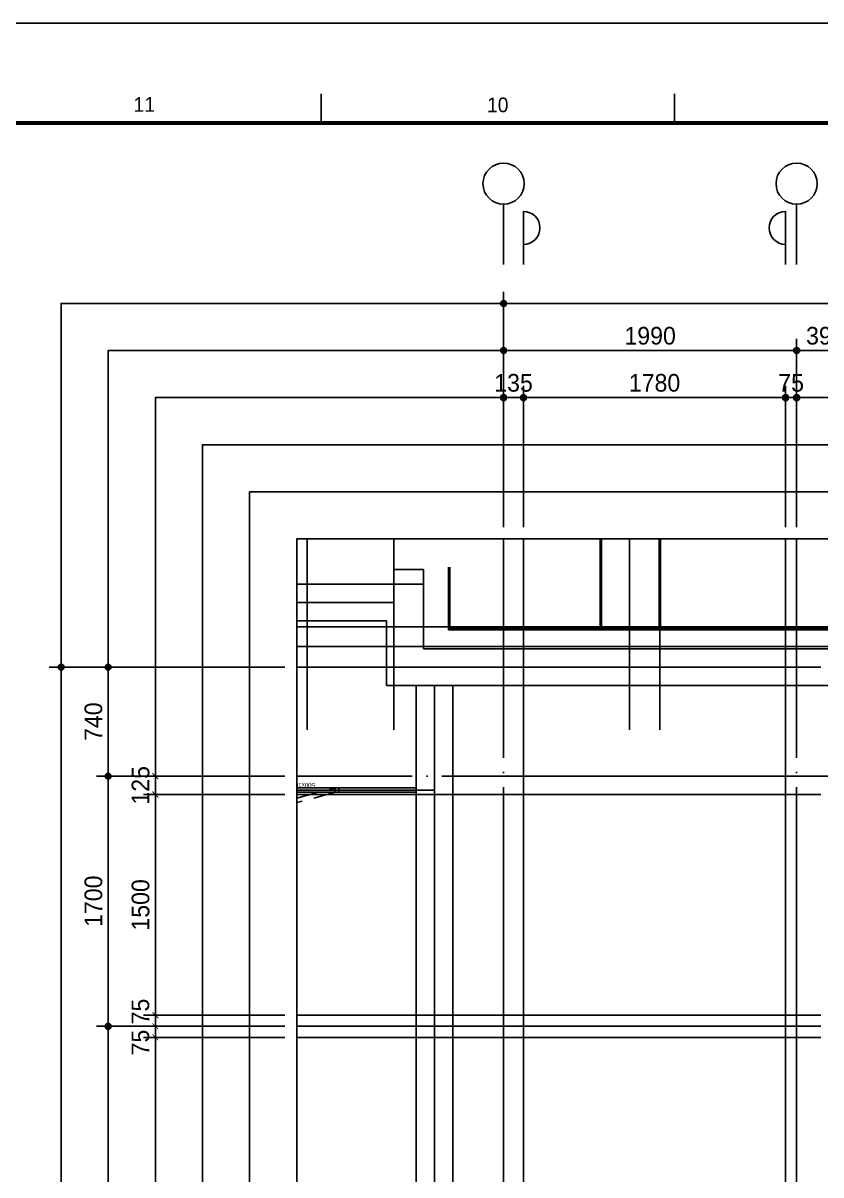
# Model space of a CAD drawing. Header units: millimetres. Extents: x 0 to 92204, y -190080 to 23760.
# Drawn here: x 57770 to 63189, y -7827 to 0 of the extents above; entities that cross this region are included whole.
import ezdxf
from ezdxf.enums import TextEntityAlignment as Align
from ezdxf.xclip import XClip

# ---------------------------------------------------------------- set-up
doc = ezdxf.new("R2010")
doc.units = ezdxf.units.MM
doc.header["$LTSCALE"] = 100
doc.header["$XCLIPFRAME"] = 0
for name, pattern in [('AUDIT_D_220706163347-0', [0]), ('CEN', [62, 60, -1, 0, -1]), ('HIDDEN', [9.525, 6.35, -3.175]), ('xr-101_102동-2F$0$HID', [2.3, 1.5, -0.8])]:
    doc.linetypes.add(name, pattern=pattern)
doc.layers.get('defpoints').update_dxf_attribs({"color": 139})
for name, color, linetype in [('A-STEEL', 4, 'Continuous'), ('A-치수', 7, 'AUDIT_D_220706163347-0'), ('AA-BORD-FORM', 7, 'Continuous'), ('AA-BORD-TEXT', 3, 'Continuous'), ('AA-XXXX-DIMS', 7, 'Continuous'), ('AA-XXXX-TEXT#LEV', 3, 'Continuous'), ('CEN_CON', 1, 'CEN'), ('CEN_WALL', 12, 'CEN'), ('CONC', 2, 'Continuous'), ('DIM', 7, 'AUDIT_D_220706163347-0'), ('ELE3_CON', 7, 'Continuous'), ('MC', 135, 'Continuous'), ('WAL', 3, 'Continuous'), ('WAL_DRY', 7, 'Continuous'), ('xr-101_102동-2F$0$AA-DWXM-DOOR(PS점검구)', 4, 'xr-101_102동-2F$0$HID'), ('확장', 8, 'HIDDEN')]:
    doc.layers.add(name, color=color, linetype=linetype)
for name, color, linetype, plot in [('AA-XXXX-MC', 153, 'AUDIT_D_220706163347-0', False), ('Defpoint', 135, 'Continuous', False), ('xr-101_102동-2F$0$DEFPOINT', 231, 'Continuous', False)]:
    doc.layers.add(name, color=color, linetype=linetype, plot=plot)
doc.styles.add('HAUD01', font='Dotum.ttf')
doc.styles.add('xr-101_102동-2F$0$HAUD01', font='Dotum.ttf')
doc.styles.add('맑은고딕', font='malgun.ttf', dxfattribs={"width": 0.9})
doc.dimstyles.new('DIM_40', dxfattribs={"dimscale": 40, "dimtxt": 3, "dimasz": 1, "dimexe": 2, "dimexo": 2, "dimgap": 1, "dimtad": 1, "dimdec": 0, "dimzin": 0, "dimdsep": 46, "dimtxsty": '맑은고딕', "dimblk1": 'DIMDOT', "dimblk2": 'DIMDOT', "dimsah": 1, "dimcen": 0.09, "dimdle": 2, "dimclrd": 7, "dimclre": 7, "dimclrt": 3, "dimadec": 0, "dimazin": 0, "dimtfac": 1, "dimtdec": 0, "dimtix": 1, "dimtmove": 2, "dimatfit": 3, "dimldrblk": 'DIMDOT', "dimfxl": 2, "dimtolj": 1, "dimtzin": 0, "dimarcsym": 0})
doc.dimstyles.new('MCDIM_40', dxfattribs={"dimscale": 40, "dimtxt": 3, "dimasz": 1, "dimexe": 2, "dimexo": 2, "dimgap": 1, "dimtad": 1, "dimdec": 0, "dimzin": 0, "dimdsep": 46, "dimtxsty": '맑은고딕', "dimblk1": 'ARCHTICK', "dimblk2": 'ARCHTICK', "dimsah": 1, "dimcen": 0.09, "dimdle": 2, "dimclrd": 7, "dimclre": 7, "dimclrt": 3, "dimadec": 0, "dimazin": 0, "dimtfac": 1, "dimtdec": 0, "dimtix": 1, "dimtmove": 2, "dimatfit": 3, "dimldrblk": 'ARCHTICK', "dimfxl": 1, "dimtolj": 1, "dimtzin": 0, "dimarcsym": 0})

# ---------------------------------------------------------------- blocks, each defined once
blk = doc.blocks.new('DIMDOT')
at = {"layer": 'AA-XXXX-DIMS'}
for p, q in [((-1.5, 0), (1.5, 0)), ((0, -1.5), (0, 1.5))]:
    blk.add_line(p, q, dxfattribs=at)
for radius in [0.5, 0.25]:
    blk.add_circle((0, 0), radius, dxfattribs=at)
blk = doc.blocks.new('*D3013')
at = {"layer": 'defpoints', "color": 0, "transparency": 16777216}
for p in [(21415, -25665.5), (10880, -27265.5), (21415, -27265.5)]:
    blk.add_point(p, dxfattribs=at)
at = {"layer": 'DIM', "color": 7, "lineweight": -2, "transparency": 16777216}
for p, q in [((10880, -27185.5), (10880, -25585.5)), ((21415, -27185.5), (21415, -25585.5)), ((10920, -25665.5), (21375, -25665.5))]:
    blk.add_line(p, q, dxfattribs=at)
at = {"layer": 'DIM', "color": 7, "lineweight": -2, "transparency": 16777216, "xscale": 40, "yscale": 40, "zscale": 40, "rotation": 180}
blk.add_blockref('DIMDOT', (10880, -25665.5), dxfattribs=at)
at = {"layer": 'DIM', "color": 7, "lineweight": -2, "transparency": 16777216, "xscale": 40, "yscale": 40, "zscale": 40}
blk.add_blockref('DIMDOT', (21415, -25665.5), dxfattribs=at)
at = {"layer": 'DIM', "color": 3, "transparency": 16777216, "insert": (16147.5, -25565.4), "char_height": 120, "attachment_point": 5, "style": 'HAUD01'}
blk.add_mtext('\\A1;10535', dxfattribs=at)
blk = doc.blocks.new('*D3014')
at = {"layer": 'defpoints', "color": 0, "transparency": 16777216}
for p in [(12870, -25985.5), (10880, -27265.5), (12870, -27265.5)]:
    blk.add_point(p, dxfattribs=at)
at = {"layer": 'DIM', "color": 7, "lineweight": -2, "transparency": 16777216}
for p, q in [((10880, -27185.5), (10880, -25905.5)), ((12870, -27185.5), (12870, -25905.5)), ((10920, -25985.5), (12830, -25985.5))]:
    blk.add_line(p, q, dxfattribs=at)
at = {"layer": 'DIM', "color": 7, "lineweight": -2, "transparency": 16777216, "xscale": 40, "yscale": 40, "zscale": 40, "rotation": 180}
blk.add_blockref('DIMDOT', (10880, -25985.5), dxfattribs=at)
at = {"layer": 'DIM', "color": 7, "lineweight": -2, "transparency": 16777216, "xscale": 40, "yscale": 40, "zscale": 40}
blk.add_blockref('DIMDOT', (12870, -25985.5), dxfattribs=at)
at = {"layer": 'DIM', "color": 3, "transparency": 16777216, "insert": (11875, -25885.4), "char_height": 120, "attachment_point": 5, "style": 'HAUD01'}
blk.add_mtext('\\A1;1990', dxfattribs=at)
blk = doc.blocks.new('*D3015')
at = {"layer": 'defpoints', "color": 0, "transparency": 16777216}
for p in [(13260, -25985.5), (12870, -27265.5), (13260, -27265.5)]:
    blk.add_point(p, dxfattribs=at)
at = {"layer": 'DIM', "color": 7, "lineweight": -2, "transparency": 16777216}
for p, q in [((12870, -27185.5), (12870, -25905.5)), ((13260, -27185.5), (13260, -25905.5)), ((12910, -25985.5), (13220, -25985.5))]:
    blk.add_line(p, q, dxfattribs=at)
at = {"layer": 'DIM', "color": 7, "lineweight": -2, "transparency": 16777216, "xscale": 40, "yscale": 40, "zscale": 40, "rotation": 180}
blk.add_blockref('DIMDOT', (12870, -25985.5), dxfattribs=at)
at = {"layer": 'DIM', "color": 7, "lineweight": -2, "transparency": 16777216, "xscale": 40, "yscale": 40, "zscale": 40}
blk.add_blockref('DIMDOT', (13260, -25985.5), dxfattribs=at)
at = {"layer": 'DIM', "color": 3, "transparency": 16777216, "insert": (13065, -25885.4), "char_height": 120, "attachment_point": 5, "style": 'HAUD01'}
blk.add_mtext('\\A1;390', dxfattribs=at)
blk = doc.blocks.new('*D3021')
at = {"layer": 'defpoints', "color": 0, "transparency": 16777216}
for p in [(11015, -26305.5), (10880, -27265.5), (11015, -27265.5)]:
    blk.add_point(p, dxfattribs=at)
at = {"layer": 'DIM', "color": 7, "lineweight": -2, "transparency": 16777216}
for p, q in [((10880, -27185.5), (10880, -26225.5)), ((11015, -27185.5), (11015, -26225.5)), ((10840, -26305.5), (10800, -26305.5)), ((10880, -26305.5), (11015, -26305.5)), ((11055, -26305.5), (11095, -26305.5))]:
    blk.add_line(p, q, dxfattribs=at)
at = {"layer": 'DIM', "color": 7, "lineweight": -2, "transparency": 16777216, "xscale": 40, "yscale": 40, "zscale": 40}
blk.add_blockref('DIMDOT', (10880, -26305.5), dxfattribs=at)
at = {"layer": 'DIM', "color": 7, "lineweight": -2, "transparency": 16777216, "xscale": 40, "yscale": 40, "zscale": 40, "rotation": 180}
blk.add_blockref('DIMDOT', (11015, -26305.5), dxfattribs=at)
at = {"layer": 'DIM', "color": 3, "transparency": 16777216, "insert": (10947.5, -26205.4), "char_height": 120, "attachment_point": 5, "style": 'HAUD01'}
blk.add_mtext('\\A1;135', dxfattribs=at)
blk = doc.blocks.new('*D3022')
at = {"layer": 'defpoints', "color": 0, "transparency": 16777216}
for p in [(12795, -26305.5), (11015, -27265.5), (12795, -27265.5)]:
    blk.add_point(p, dxfattribs=at)
at = {"layer": 'DIM', "color": 7, "lineweight": -2, "transparency": 16777216}
for p, q in [((11015, -27185.5), (11015, -26225.5)), ((12795, -27185.5), (12795, -26225.5)), ((11055, -26305.5), (12755, -26305.5))]:
    blk.add_line(p, q, dxfattribs=at)
at = {"layer": 'DIM', "color": 7, "lineweight": -2, "transparency": 16777216, "xscale": 40, "yscale": 40, "zscale": 40, "rotation": 180}
blk.add_blockref('DIMDOT', (11015, -26305.5), dxfattribs=at)
at = {"layer": 'DIM', "color": 7, "lineweight": -2, "transparency": 16777216, "xscale": 40, "yscale": 40, "zscale": 40}
blk.add_blockref('DIMDOT', (12795, -26305.5), dxfattribs=at)
at = {"layer": 'DIM', "color": 3, "transparency": 16777216, "insert": (11905, -26205.4), "char_height": 120, "attachment_point": 5, "style": 'HAUD01'}
blk.add_mtext('\\A1;1780', dxfattribs=at)
blk = doc.blocks.new('*D3023')
at = {"layer": 'defpoints', "color": 0, "transparency": 16777216}
for p in [(12870, -26305.5), (12795, -27265.5), (12870, -27265.5)]:
    blk.add_point(p, dxfattribs=at)
at = {"layer": 'DIM', "color": 7, "lineweight": -2, "transparency": 16777216}
for p, q in [((12795, -27185.5), (12795, -26225.5)), ((12870, -27185.5), (12870, -26225.5)), ((12755, -26305.5), (12715, -26305.5)), ((12795, -26305.5), (12870, -26305.5)), ((12910, -26305.5), (12950, -26305.5))]:
    blk.add_line(p, q, dxfattribs=at)
at = {"layer": 'DIM', "color": 7, "lineweight": -2, "transparency": 16777216, "xscale": 40, "yscale": 40, "zscale": 40}
blk.add_blockref('DIMDOT', (12795, -26305.5), dxfattribs=at)
at = {"layer": 'DIM', "color": 7, "lineweight": -2, "transparency": 16777216, "xscale": 40, "yscale": 40, "zscale": 40, "rotation": 180}
blk.add_blockref('DIMDOT', (12870, -26305.5), dxfattribs=at)
at = {"layer": 'DIM', "color": 3, "transparency": 16777216, "insert": (12832.5, -26205.4), "char_height": 120, "attachment_point": 5, "style": 'HAUD01'}
blk.add_mtext('\\A1;75', dxfattribs=at)
blk = doc.blocks.new('*D3030')
at = {"layer": 'defpoints', "color": 0, "transparency": 16777216}
for p in [(7874.9, -28137.1), (9474.9, -28137.1), (9474.9, -43292.1)]:
    blk.add_point(p, dxfattribs=at)
at = {"layer": 'DIM', "color": 7, "lineweight": -2, "transparency": 16777216}
for p, q in [((9394.9, -28137.1), (7794.9, -28137.1)), ((7874.9, -43252.1), (7874.9, -28177.1)), ((9394.9, -43292.1), (7794.9, -43292.1))]:
    blk.add_line(p, q, dxfattribs=at)
at = {"layer": 'DIM', "color": 7, "lineweight": -2, "transparency": 16777216, "xscale": 40, "yscale": 40, "zscale": 40}
for p, rotation in [((7874.9, -28137.1), 90), ((7874.9, -43292.1), 270)]:
    blk.add_blockref('DIMDOT', p, dxfattribs=dict(at, rotation=rotation))
at = {"layer": 'DIM', "color": 3, "transparency": 16777216, "insert": (7772.6, -35834.6), "char_height": 120, "attachment_point": 5, "rotation": 90, "style": 'HAUD01'}
blk.add_mtext('\\A1;15155', dxfattribs=at)
blk = doc.blocks.new('*D3034')
at = {"layer": 'defpoints', "color": 0, "transparency": 16777216}
for p in [(8194.9, -30577.1), (9474.9, -30577.1), (9474.9, -33157.1)]:
    blk.add_point(p, dxfattribs=at)
at = {"layer": 'DIM', "color": 7, "lineweight": -2, "transparency": 16777216}
for p, q in [((9394.9, -30577.1), (8114.9, -30577.1)), ((8194.9, -33117.1), (8194.9, -30617.1)), ((9394.9, -33157.1), (8114.9, -33157.1))]:
    blk.add_line(p, q, dxfattribs=at)
at = {"layer": 'DIM', "color": 7, "lineweight": -2, "transparency": 16777216, "xscale": 40, "yscale": 40, "zscale": 40}
for p, rotation in [((8194.9, -30577.1), 90), ((8194.9, -33157.1), 270)]:
    blk.add_blockref('DIMDOT', p, dxfattribs=dict(at, rotation=rotation))
at = {"layer": 'DIM', "color": 3, "transparency": 16777216, "insert": (8094.8, -31867.1), "char_height": 120, "attachment_point": 5, "rotation": 90, "style": 'HAUD01'}
blk.add_mtext('\\A1;2580', dxfattribs=at)
blk = doc.blocks.new('*D3035')
at = {"layer": 'defpoints', "color": 0, "transparency": 16777216}
for p in [(8194.9, -28877.1), (9474.9, -28877.1), (9474.9, -30577.1)]:
    blk.add_point(p, dxfattribs=at)
at = {"layer": 'DIM', "color": 7, "lineweight": -2, "transparency": 16777216}
for p, q in [((9394.9, -28877.1), (8114.9, -28877.1)), ((8194.9, -30537.1), (8194.9, -28917.1)), ((9394.9, -30577.1), (8114.9, -30577.1))]:
    blk.add_line(p, q, dxfattribs=at)
at = {"layer": 'DIM', "color": 7, "lineweight": -2, "transparency": 16777216, "xscale": 40, "yscale": 40, "zscale": 40}
for p, rotation in [((8194.9, -28877.1), 90), ((8194.9, -30577.1), 270)]:
    blk.add_blockref('DIMDOT', p, dxfattribs=dict(at, rotation=rotation))
at = {"layer": 'DIM', "color": 3, "transparency": 16777216, "insert": (8094.8, -29727.1), "char_height": 120, "attachment_point": 5, "rotation": 90, "style": 'HAUD01'}
blk.add_mtext('\\A1;1700', dxfattribs=at)
blk = doc.blocks.new('*D3036')
at = {"layer": 'defpoints', "color": 0, "transparency": 16777216}
for p in [(8194.9, -28137.1), (9474.9, -28137.1), (9474.9, -28877.1)]:
    blk.add_point(p, dxfattribs=at)
at = {"layer": 'DIM', "color": 7, "lineweight": -2, "transparency": 16777216}
for p, q in [((9394.9, -28137.1), (8114.9, -28137.1)), ((8194.9, -28837.1), (8194.9, -28177.1)), ((9394.9, -28877.1), (8114.9, -28877.1))]:
    blk.add_line(p, q, dxfattribs=at)
at = {"layer": 'DIM', "color": 7, "lineweight": -2, "transparency": 16777216, "xscale": 40, "yscale": 40, "zscale": 40}
for p, rotation in [((8194.9, -28137.1), 90), ((8194.9, -28877.1), 270)]:
    blk.add_blockref('DIMDOT', p, dxfattribs=dict(at, rotation=rotation))
at = {"layer": 'DIM', "color": 3, "transparency": 16777216, "insert": (8094.8, -28507.1), "char_height": 120, "attachment_point": 5, "rotation": 90, "style": 'HAUD01'}
blk.add_mtext('\\A1;740', dxfattribs=at)
blk = doc.blocks.new('_ArchTick')
at = {"color": 0, "linetype": 'ByBlock', "const_width": 0.15}
blk.add_lwpolyline([(-0.5, -0.5), (0.5, 0.5)], dxfattribs=at)
blk = doc.blocks.new('*D3041')
at = {"layer": 'defpoints', "color": 0, "transparency": 16777216}
for p in [(8514.9, -30652.1), (9474.9, -30652.1), (9474.9, -33097.1)]:
    blk.add_point(p, dxfattribs=at)
at = {"layer": 'DIM', "color": 7, "lineweight": -2, "transparency": 16777216}
for p, q in [((8514.9, -33177.1), (8514.9, -30572.1)), ((9394.9, -30652.1), (8434.9, -30652.1)), ((9394.9, -33097.1), (8434.9, -33097.1))]:
    blk.add_line(p, q, dxfattribs=at)
at = {"layer": 'DIM', "color": 7, "lineweight": -2, "transparency": 16777216, "xscale": 40, "yscale": 40, "zscale": 40}
for p, rotation in [((8514.9, -30652.1), 90), ((8514.9, -33097.1), 270)]:
    blk.add_blockref('_ArchTick', p, dxfattribs=dict(at, rotation=rotation))
at = {"layer": 'DIM', "color": 3, "transparency": 16777216, "insert": (8414.8, -31874.6), "char_height": 120, "attachment_point": 5, "rotation": 90, "style": 'HAUD01'}
blk.add_mtext('\\A1;2445', dxfattribs=at)
blk = doc.blocks.new('*D3042')
at = {"layer": 'defpoints', "color": 0, "transparency": 16777216}
for p in [(8514.9, -30577.1), (9474.9, -30577.1), (9474.9, -30652.1)]:
    blk.add_point(p, dxfattribs=at)
at = {"layer": 'DIM', "color": 7, "lineweight": -2, "transparency": 16777216}
for p, q in [((9394.9, -30577.1), (8434.9, -30577.1)), ((8514.9, -30577.1), (8514.9, -30537.1)), ((8514.9, -30652.1), (8514.9, -30577.1)), ((9394.9, -30652.1), (8434.9, -30652.1)), ((8514.9, -30652.1), (8514.9, -30692.1))]:
    blk.add_line(p, q, dxfattribs=at)
at = {"layer": 'DIM', "color": 7, "lineweight": -2, "transparency": 16777216, "xscale": 40, "yscale": 40, "zscale": 40}
for p, rotation in [((8514.9, -30577.1), 270), ((8514.9, -30652.1), 90)]:
    blk.add_blockref('_ArchTick', p, dxfattribs=dict(at, rotation=rotation))
at = {"layer": 'DIM', "color": 3, "transparency": 16777216, "insert": (8413.9, -30687.5), "char_height": 120, "attachment_point": 5, "rotation": 90, "style": 'HAUD01'}
blk.add_mtext('\\A1;75', dxfattribs=at)
blk = doc.blocks.new('*D3043')
at = {"layer": 'defpoints', "color": 0, "transparency": 16777216}
for p in [(8514.9, -30502.1), (9474.9, -30502.1), (9474.9, -30577.1)]:
    blk.add_point(p, dxfattribs=at)
at = {"layer": 'DIM', "color": 7, "lineweight": -2, "transparency": 16777216}
for p, q in [((9394.9, -30502.1), (8434.9, -30502.1)), ((8514.9, -30502.1), (8514.9, -30462.1)), ((8514.9, -30577.1), (8514.9, -30502.1)), ((9394.9, -30577.1), (8434.9, -30577.1)), ((8514.9, -30577.1), (8514.9, -30617.1))]:
    blk.add_line(p, q, dxfattribs=at)
at = {"layer": 'DIM', "color": 7, "lineweight": -2, "transparency": 16777216, "xscale": 40, "yscale": 40, "zscale": 40}
for p, rotation in [((8514.9, -30502.1), 270), ((8514.9, -30577.1), 90)]:
    blk.add_blockref('_ArchTick', p, dxfattribs=dict(at, rotation=rotation))
at = {"layer": 'DIM', "color": 3, "transparency": 16777216, "insert": (8413.9, -30476.6), "char_height": 120, "attachment_point": 5, "rotation": 90, "style": 'HAUD01'}
blk.add_mtext('\\A1;75', dxfattribs=at)
blk = doc.blocks.new('*D3044')
at = {"layer": 'defpoints', "color": 0, "transparency": 16777216}
for p in [(8514.9, -29002.1), (9474.9, -29002.1), (9474.9, -30502.1)]:
    blk.add_point(p, dxfattribs=at)
at = {"layer": 'DIM', "color": 7, "lineweight": -2, "transparency": 16777216}
for p, q in [((8514.9, -30582.1), (8514.9, -28922.1)), ((9394.9, -29002.1), (8434.9, -29002.1)), ((9394.9, -30502.1), (8434.9, -30502.1))]:
    blk.add_line(p, q, dxfattribs=at)
at = {"layer": 'DIM', "color": 7, "lineweight": -2, "transparency": 16777216, "xscale": 40, "yscale": 40, "zscale": 40}
for p, rotation in [((8514.9, -29002.1), 90), ((8514.9, -30502.1), 270)]:
    blk.add_blockref('_ArchTick', p, dxfattribs=dict(at, rotation=rotation))
at = {"layer": 'DIM', "color": 3, "transparency": 16777216, "insert": (8414.8, -29752.1), "char_height": 120, "attachment_point": 5, "rotation": 90, "style": 'HAUD01'}
blk.add_mtext('\\A1;1500', dxfattribs=at)
blk = doc.blocks.new('*D3045')
at = {"layer": 'defpoints', "color": 0, "transparency": 16777216}
for p in [(8514.9, -28877.1), (9474.9, -28877.1), (9474.9, -29002.1)]:
    blk.add_point(p, dxfattribs=at)
at = {"layer": 'DIM', "color": 7, "lineweight": -2, "transparency": 16777216}
for p, q in [((9394.9, -28877.1), (8434.9, -28877.1)), ((8514.9, -28877.1), (8514.9, -28837.1)), ((8514.9, -29002.1), (8514.9, -28877.1)), ((9394.9, -29002.1), (8434.9, -29002.1)), ((8514.9, -29002.1), (8514.9, -29042.1))]:
    blk.add_line(p, q, dxfattribs=at)
at = {"layer": 'DIM', "color": 7, "lineweight": -2, "transparency": 16777216, "xscale": 40, "yscale": 40, "zscale": 40}
for p, rotation in [((8514.9, -28877.1), 270), ((8514.9, -29002.1), 90)]:
    blk.add_blockref('_ArchTick', p, dxfattribs=dict(at, rotation=rotation))
at = {"layer": 'DIM', "color": 3, "transparency": 16777216, "insert": (8414.8, -28939.6), "char_height": 120, "attachment_point": 5, "rotation": 90, "style": 'HAUD01'}
blk.add_mtext('\\A1;125', dxfattribs=at)
blk = doc.blocks.new('중심')
at = {"layer": 'DIM'}
blk.add_line((-350, 0), (0, 0), dxfattribs=at)
blk.add_circle((-470, 0), 120, dxfattribs=at)
blk = doc.blocks.new('XR-FORM 청주월명')
at = {"layer": 'AA-BORD-FORM', "color": 2}
for p, q in [((241, 577), (241, 582)), ((301, 577), (301, 582))]:
    blk.add_line(p, q, dxfattribs=at)
at = {"layer": 'AA-BORD-FORM', "color": 1}
blk.add_lwpolyline([(0, 0), (841, 0), (841, 594), (0, 594)], close=True, dxfattribs=at)
at = {"layer": 'AA-BORD-FORM', "color": 2, "const_width": 0.682}
blk.add_lwpolyline([(21, 17), (21, 577), (821, 577), (821, 17)], close=True, dxfattribs=at)
at = {"layer": 'AA-BORD-TEXT', "color": 7, "style": 'HAUD01'}
for s, p in [('11', (211, 580.17)), ('10', (271, 580.1))]:
    blk.add_text(s, height=2.5, dxfattribs=at).set_placement(p, align=Align.MIDDLE_CENTER)
blk = doc.blocks.new('A$C38A1636F')
at = {"layer": 'xr-101_102동-2F$0$AA-DWXM-DOOR(PS점검구)'}
for p, q in [((225, 0), (-225, 0)), ((-225, -30), (225, -30))]:
    blk.add_line(p, q, dxfattribs=at)
for points in [[(-250, 0), (-225, 0), (-225, -30), (-250, -30)], [(250, 0), (225, 0), (225, -30), (250, -30)], [(-209.7, -146.5), (-217.4, -117.5), (217.2, -1), (225, -30)]]:
    blk.add_lwpolyline(points, close=True, dxfattribs=at)
blk.add_arc((385.2, -21.3), 610.2, 180.81816, 189.07051, dxfattribs=at)
at = {"layer": 'xr-101_102동-2F$0$DEFPOINT', "style": 'xr-101_102동-2F$0$HAUD01'}
blk.add_text('500x1000', height=30, rotation=180, dxfattribs=at).set_placement((-2.5, 18.6), align=Align.MIDDLE_CENTER)
blk = doc.blocks.new('CO-102-MF', base_point=(243441.5, -43595.4))
at = {"layer": 'A-STEEL'}
for p, q in [((276836.5, -39280.4), (275286.5, -39280.4)), ((276836.5, -39310.4), (275286.5, -39310.4))]:
    blk.add_line(p, q, dxfattribs=at)
at = {"layer": 'CEN_CON'}
for p, q in [((276686.5, -38020.4), (275036.5, -38020.4)), ((276961.5, -43775.4), (276961.5, -38585.4)), ((276961.5, -39295.4), (275161.5, -39295.4))]:
    blk.add_line(p, q, dxfattribs=at)
at = {"layer": 'CONC', "linetype": 'ByBlock'}
for p, q in [((276686.5, -37895.4), (275036.5, -37895.4)), ((276636.5, -38145.4), (275286.5, -38145.4)), ((276636.5, -38145.4), (276636.5, -38585.4)), ((276686.5, -38585.4), (276636.5, -38585.4))]:
    blk.add_line(p, q, dxfattribs=at)
at = {"layer": 'CONC'}
for p, q in [((276836.5, -42405.4), (276836.5, -38585.4)), ((277086.5, -38585.4), (277086.5, -42405.4))]:
    blk.add_line(p, q, dxfattribs=at)
at = {"layer": 'defpoints'}
blk.add_line((276886.5, -37895.4), (275036.5, -37895.4), dxfattribs=at)
at = {"layer": 'AA-XXXX-TEXT#LEV'}
blk.add_blockref('A$C38A1636F', (276061.5, -39280.4), dxfattribs=at)
blk = doc.blocks.new('WIN_900_단창2')
at = {"layer": 'Defpoint'}
for p, q in [((-15, 120), (-15, 0)), ((885, 120), (885, 0))]:
    blk.add_line(p, q, dxfattribs=at)
blk = doc.blocks.new('U-76A(확장)3')
at = {"layer": 'CEN_CON'}
for p, q in [((5020, 10335), (5020, 8425)), ((5940, 10335), (5940, 6442.1)), ((10185, -300), (10185, 10335)), ((11955, 9046.8), (11955, 10335)), ((14030, -300), (14030, 10335)), ((14595, 10035), (4720, 10035)), ((14595, 9445), (11295.7, 9445)), ((4795, 8650), (6175, 8650)), ((12215, 7840), (9175, 7840)), ((0, -300), (0, 7025)), ((5965, 5125), (5965, 7025)), ((2435, 6800), (0, 6800)), ((6175, 6660), (2150, 6660)), ((5765, -300), (5765, 4125)), ((0, 4035), (1955, 4035)), ((12085, 1680), (14595, 1680)), ((0, 0), (14595, 0))]:
    blk.add_line(p, q, dxfattribs=at)
at = {"layer": 'CEN_WALL'}
for p, q in [((9480, 7540), (9480, 10335)), ((10790, 10335), (10790, 6630)), ((12040, 10335), (12040, 5080)), ((9775, 8285), (5575, 8285)), ((14595, 7845), (11865, 7845)), ((1780, 7025), (1780, 3805)), ((2275, 5125), (2275, 7025)), ((4395, 5125), (4395, 7025)), ((9975, 6790), (10965, 6790)), ((0, 6425), (1894, 6425)), ((2435, 5285), (1605, 5285)), ((6175, 5285), (4235, 5285)), ((14595, 5255), (9975, 5255)), ((2895, -300), (2895, 4125)), ((5975, 3965), (1605, 3965)), ((12180, 1970), (12180, -300)), ((9975, 1675), (12280, 1675)), ((0, 1500), (10395, 1500))]:
    blk.add_line(p, q, dxfattribs=at)
at = {"layer": 'CONC'}
for p, q in [((4895, 10035), (4895, 8525)), ((7075, 10035), (4895, 10035)), ((7075, 9835), (7075, 10035)), ((10955, 10035), (8275, 10035)), ((8275, 9835), (8275, 10035)), ((10955, 9835), (10955, 10035)), ((12055, 10035), (11855, 10035)), ((11855, 9245), (11855, 10035)), ((12055, 9445), (12055, 10035)), ((7075, 9835), (5145, 9835)), ((5145, 9835), (5145, 8775)), ((10955, 9835), (8275, 9835)), ((11855, 9835), (11855, 9835)), ((12505, 9445), (12055, 9445)), ((12505, 9445), (12505, 9245)), ((14295, 9445), (13505, 9445)), ((13505, 9445), (13505, 9245)), ((14295, 0), (14295, 9445)), ((12505, 9245), (11855, 9245)), ((14045, 9245), (13505, 9245)), ((14045, 2140), (14045, 9245)), ((5145, 8775), (5925, 8775)), ((5925, 8775), (5925, 6675)), ((4895, 8525), (5675, 8525)), ((5675, 8525), (5675, 6925)), ((11965, 8030), (9465, 8030)), ((9465, 7830), (9465, 8030)), ((11965, 8030), (11965, 7830)), ((11965, 7830), (9465, 7830)), ((10098, 7380), (10098, 7670)), ((10272, 7670), (10098, 7670)), ((10272, 7380), (10272, 7670)), ((10085, 5190), (10085, 7380)), ((10098, 7380), (10085, 7380)), ((10285, 7380), (10272, 7380)), ((10285, 5190), (10285, 7380)), ((2815, 6925), (0, 6925)), ((2815, 6925), (2815, 6825)), ((5675, 6925), (3935, 6925)), ((3935, 6925), (3935, 6825)), ((2815, 6825), (2675, 6825)), ((2675, 6825), (2675, 6675)), ((3935, 6825), (4075, 6825)), ((4075, 6825), (4075, 6675)), ((2675, 6675), (112, 6675)), ((112, 6225), (112, 6675)), ((5925, 6675), (4075, 6675)), ((5878, 6225), (5878, 6545)), ((6052, 6545), (5878, 6545)), ((6052, 6225), (6052, 6545)), ((112, 6225), (125, 6225)), ((125, 4115), (125, 6225)), ((5865, 5235), (5865, 6225)), ((5878, 6225), (5865, 6225)), ((6065, 6225), (6052, 6225)), ((6065, 5235), (6065, 6225)), ((6065, 5235), (5865, 5235)), ((10285, 5190), (10085, 5190)), ((10085, 2140), (10085, 4240)), ((10285, 4240), (10085, 4240)), ((10285, 2140), (10285, 4240)), ((125, 4115), (1845, 4115)), ((1845, 4115), (1845, 3915)), ((5665, 1675), (5665, 4015)), ((5665, 4015), (5865, 4015)), ((5865, 1675), (5865, 4015)), ((125, 650), (125, 3915)), ((125, 3915), (1845, 3915)), ((10085, 2140), (10098, 2140)), ((10098, 2140), (10098, 1850)), ((10272, 2140), (10272, 1850)), ((10272, 2140), (10285, 2140)), ((14045, 2140), (14058, 2140)), ((14058, 1690), (14058, 2140)), ((10098, 1850), (10272, 1850)), ((5865, 1675), (5665, 1675)), ((12120, 1690), (14058, 1690)), ((12120, 1690), (12120, 1490)), ((12120, 1490), (14045, 1490)), ((14045, 200), (14045, 1490)), ((12120, 720), (12120, 0)), ((12240, 720), (12120, 720)), ((12240, 720), (12240, 200)), ((112, 650), (112, 200)), ((112, 650), (125, 650)), ((112, 200), (585, 200)), ((585, 200), (585, 0)), ((2385, 200), (3405, 200)), ((2385, 200), (2385, 0)), ((3405, 200), (3405, 0)), ((5205, 200), (6325, 200)), ((5205, 200), (5205, 0)), ((6325, 200), (6325, 0)), ((9625, 200), (10620, 200)), ((9625, 200), (9625, 0)), ((10620, 0), (10620, 200)), ((12240, 200), (12555, 200)), ((12555, 200), (12555, 0)), ((13585, 200), (14045, 200)), ((13585, 200), (13585, 0)), ((0, 0), (585, 0)), ((2385, 0), (3405, 0)), ((5205, 0), (6325, 0)), ((9625, 0), (10620, 0)), ((12120, 0), (12555, 0)), ((13585, 0), (14295, 0))]:
    blk.add_line(p, q, dxfattribs=at)
at = {"layer": 'Defpoint'}
blk.add_circle((0, 6800), 50, dxfattribs=at)
at = {"layer": 'ELE3_CON'}
for p, q in [((7075, 10035), (8275, 10035)), ((10955, 10035), (11855, 10035)), ((13505, 9445), (12505, 9445)), ((2385, 0), (585, 0)), ((5205, 0), (3405, 0)), ((9625, 0), (6325, 0)), ((12120, 0), (10620, 0)), ((12555, 0), (13585, 0))]:
    blk.add_line(p, q, dxfattribs=at)
at = {"layer": 'MC'}
for p, q in [((6075, 5125), (6075, 10335)), ((9275, 7540), (9275, 10335)), ((10075, -300), (10075, 10335)), ((10865, 10335), (10865, 6630)), ((12115, 10335), (12115, 5080)), ((13895, -300), (13895, 10335)), ((9775, 8080), (5575, 8080)), ((10385, 7640), (9175, 7640)), ((12215, 7630), (10620, 7630)), ((14595, 7640), (11865, 7640)), ((205, 7025), (205, 3805)), ((1705, 7025), (1705, 3805)), ((1855, 7025), (1855, 3805)), ((2335, 5125), (2335, 7025)), ((4335, 5125), (4335, 7025)), ((4455, 5125), (4455, 7025)), ((5855, 5125), (5855, 7025)), ((10365, 6945), (10365, 5080)), ((9975, 6730), (10965, 6730)), ((6175, 6525), (2150, 6525)), ((0, 6365), (1894, 6365)), ((10295, -300), (10295, 5430)), ((6175, 5345), (4235, 5345)), ((14595, 5330), (9975, 5330)), ((2435, 5225), (1605, 5225)), ((6175, 5225), (4235, 5225)), ((14595, 5180), (9975, 5180)), ((135, -300), (135, 4265)), ((0, 4165), (1955, 4165)), ((2835, -300), (2835, 4125)), ((2955, -300), (2955, 4125)), ((5655, -300), (5655, 4125)), ((5875, -300), (5875, 4125)), ((5975, 4025), (1605, 4025)), ((5975, 3905), (0, 3905)), ((9975, 1880), (14595, 1880)), ((0, 1705), (10395, 1705))]:
    blk.add_line(p, q, dxfattribs=at)
at = {"layer": 'WAL'}
for p, q in [((5835, 8775), (5835, 9835)), ((5925, 8775), (5925, 9835)), ((9465, 8970), (9465, 9835)), ((9555, 9060), (9555, 9835)), ((10005, 9060), (10005, 9835)), ((10095, 8970), (10095, 9835)), ((11875, 9245), (11875, 8030)), ((11965, 9245), (11965, 8030)), ((9555, 9060), (10005, 9060)), ((9465, 8970), (10095, 8970)), ((10225, 1690), (10620, 1690)), ((10225, 200), (10225, 1690)), ((10620, 1500), (10620, 1690)), ((10315, 1500), (10620, 1500)), ((10315, 200), (10315, 1500))]:
    blk.add_line(p, q, dxfattribs=at)
at = {"layer": 'WAL', "ltscale": 100}
for p, q in [((5835, 9835), (5925, 9835)), ((9465, 9835), (9555, 9835)), ((10005, 9835), (10095, 9835)), ((11875, 9245), (11965, 9245)), ((5835, 8775), (5925, 8775)), ((11875, 8030), (11965, 8030)), ((10225, 200), (10315, 200))]:
    blk.add_line(p, q, dxfattribs=at)
at = {"layer": 'WAL_DRY'}
for p, q in [((7090, 9665), (6055, 9665)), ((6055, 9665), (6055, 6545)), ((6065, 9655), (6065, 6545)), ((7090, 9655), (6065, 9655)), ((9335, 9665), (8260, 9665)), ((9325, 9655), (8260, 9655)), ((9325, 8950), (9325, 9655)), ((9335, 8960), (9335, 9665)), ((12520, 9075), (12095, 9075)), ((12095, 9075), (12095, 7670)), ((12105, 9065), (12105, 7670)), ((12520, 9065), (12105, 9065)), ((13915, 9075), (13490, 9075)), ((13905, 9065), (13490, 9065)), ((13905, 1870), (13905, 9065)), ((13915, 1860), (13915, 9075)), ((9465, 8950), (9325, 8950)), ((9465, 8960), (9335, 8960)), ((9325, 7650), (9325, 8030)), ((9465, 8030), (9325, 8030)), ((9335, 7660), (9335, 8020)), ((9465, 8020), (9335, 8020)), ((10085, 7650), (9325, 7650)), ((10085, 7660), (9335, 7660)), ((10720, 6845), (10720, 7670)), ((10795, 7670), (10720, 7670)), ((10770, 6795), (10770, 7670)), ((10782.5, 6782.5), (10782.5, 7670)), ((10795, 6770), (10795, 7670)), ((12105, 7670), (10795, 7670)), ((12005, 7670), (12005, 6080)), ((12017.5, 7670), (12017.5, 6080)), ((12030, 7670), (12030, 6080)), ((12080, 7670), (12080, 6080)), ((12092.5, 7670), (12092.5, 6080)), ((12105, 7670), (12105, 6080)), ((2805, 6545), (2805, 6825)), ((2815, 6535), (2815, 6825)), ((3935, 6535), (3935, 6825)), ((3945, 6545), (3945, 6825)), ((10285, 6845), (10720, 6845)), ((10285, 6795), (10770, 6795)), ((10285, 6782.5), (10782.5, 6782.5)), ((10285, 6770), (10795, 6770)), ((1770, 6545), (1770, 6480)), ((1820, 6545), (1770, 6545)), ((1820, 6545), (1820, 5310)), ((2250, 5310), (2250, 6545)), ((2325, 6545), (2250, 6545)), ((2300, 5260), (2300, 6545)), ((2312.5, 5247.5), (2312.5, 6545)), ((2325, 5235), (2325, 6545)), ((2805, 6545), (2325, 6545)), ((2815, 6535), (2325, 6535)), ((4345, 6535), (3935, 6535)), ((5865, 6545), (3945, 6545)), ((4345, 5235), (4345, 6545)), ((4357.5, 5247.5), (4357.5, 6545)), ((4370, 5260), (4370, 6545)), ((4420, 5260), (4420, 6545)), ((4432.5, 5247.5), (4432.5, 6545)), ((4445, 5235), (4445, 6545)), ((5865, 6535), (4445, 6535)), ((125, 6480), (1770, 6480)), ((125, 6430), (1770, 6430)), ((1770, 6430), (1770, 4915)), ((125, 6417.5), (1757.5, 6417.5)), ((125, 6405), (1745, 6405)), ((1745, 6405), (1745, 4915)), ((1757.5, 6417.5), (1757.5, 4915)), ((4755, 5335), (4445, 5335)), ((4755, 5322.5), (4445, 5322.5)), ((5865, 5335), (5555, 5335)), ((5865, 5322.5), (5555, 5322.5)), ((12005, 5330), (12005, 5290)), ((12017.5, 5330), (12017.5, 5277.5)), ((12030, 5330), (12030, 5265)), ((12080, 5330), (12080, 5215)), ((12092.5, 5330), (12092.5, 5202.5)), ((12105, 5330), (12105, 5190)), ((2250, 5310), (1820, 5310)), ((1820, 5260), (1820, 4915)), ((2300, 5260), (1820, 5260)), ((1832.5, 5247.5), (1832.5, 4915)), ((2312.5, 5247.5), (1832.5, 5247.5)), ((4432.5, 5247.5), (4357.5, 5247.5)), ((4420, 5260), (4370, 5260)), ((4755, 5310), (4445, 5310)), ((4755, 5260), (4445, 5260)), ((4755, 5247.5), (4445, 5247.5)), ((5865, 5310), (5555, 5310)), ((5865, 5260), (5555, 5260)), ((5865, 5247.5), (5555, 5247.5)), ((12005, 5290), (10285, 5290)), ((12017.5, 5277.5), (10285, 5277.5)), ((12030, 5265), (10285, 5265)), ((13905, 5290), (13305, 5290)), ((13305, 5290), (13305, 5190)), ((13905, 5277.5), (13317.5, 5277.5)), ((13317.5, 5277.5), (13317.5, 5202.5)), ((13905, 5265), (13330, 5265)), ((13330, 5265), (13330, 5215)), ((1845, 5235), (1845, 4915)), ((2325, 5235), (1845, 5235)), ((4445, 5235), (4345, 5235)), ((4755, 5235), (4445, 5235)), ((5865, 5235), (5555, 5235)), ((12080, 5215), (10285, 5215)), ((12092.5, 5202.5), (10285, 5202.5)), ((12105, 5190), (10285, 5190)), ((13905, 5190), (13305, 5190)), ((13905, 5202.5), (13317.5, 5202.5)), ((13905, 5215), (13330, 5215)), ((1745, 4165), (1745, 4115)), ((1757.5, 4165), (1757.5, 4115)), ((1770, 4165), (1770, 4115)), ((1820, 4165), (1820, 4115)), ((1832.5, 4165), (1832.5, 4115)), ((1845, 4165), (1845, 4115)), ((1905, 4015), (1845, 4015)), ((1905, 4002.5), (1845, 4002.5)), ((2845, 380), (2845, 4015)), ((2945, 4015), (2845, 4015)), ((2857.5, 380), (2857.5, 4002.5)), ((2932.5, 4002.5), (2857.5, 4002.5)), ((2932.5, 380), (2932.5, 4002.5)), ((4725, 4015), (2945, 4015)), ((2945, 380), (2945, 4015)), ((4725, 4002.5), (2945, 4002.5)), ((1905, 3990), (1845, 3990)), ((1905, 3940), (1845, 3940)), ((1905, 3927.5), (1845, 3927.5)), ((1905, 3915), (1845, 3915)), ((2870, 380), (2870, 3990)), ((2920, 3990), (2870, 3990)), ((2920, 380), (2920, 3990)), ((4725, 3990), (2945, 3990)), ((4725, 3940), (2945, 3940)), ((4725, 3927.5), (2945, 3927.5)), ((4725, 3915), (2945, 3915)), ((10085, 380), (10085, 1850)), ((10095, 370), (10095, 1850)), ((10285, 1870), (10635, 1870)), ((10285, 1860), (10635, 1860)), ((12105, 1870), (13905, 1870)), ((12105, 1860), (13915, 1860)), ((5665, 380), (5665, 1675)), ((5677.5, 380), (5677.5, 1675)), ((5690, 380), (5690, 1675)), ((5840, 380), (5840, 1675)), ((5852.5, 380), (5852.5, 1675)), ((5865, 380), (5865, 1675)), ((125, 380), (600, 380)), ((125, 370), (600, 370)), ((2370, 380), (3420, 380)), ((2370, 370), (3420, 370)), ((5190, 380), (6340, 380)), ((5190, 370), (6340, 370)), ((9610, 380), (10085, 380)), ((9610, 370), (10095, 370))]:
    blk.add_line(p, q, dxfattribs=at)
at = {"layer": '확장', "ltscale": 0.5, "const_width": 20, "flags": 128}
for points in [[(9675, 8030), (9675, 8480), (6065, 8480)], [(9325, 7640), (9275, 7640), (9275, 8080), (6065, 8080)], [(13905, 8040), (12105, 8040)], [(13905, 7640), (12105, 7640)], [(10085, 1705), (135, 1705)], [(10085, 1305), (135, 1305)]]:
    blk.add_lwpolyline(points, dxfattribs=at)
at = {"xscale": -1.000000000000001}
blk.add_blockref('WIN_900_단창2', (11840, 9835), dxfattribs=at)
blk = doc.blocks.new('DIM-1108')
at = {"layer": 'DIM'}
for points in [[(11015, -25263.7, 1), (11015, -25039.7), (11015, -25399.7)], [(12795, -25263.7, -1), (12795, -25039.7), (12795, -25399.7)]]:
    blk.add_lwpolyline(points, format="xyb", dxfattribs=at)
at = {"layer": 'A-치수', "xscale": 1.166666666666666, "yscale": 1.166666666666666, "zscale": 1.166666666666666, "rotation": 270}
for p in [(10880, -25399.7), (12870, -25399.7)]:
    blk.add_blockref('중심', p, dxfattribs=at)
at = {"layer": 'DIM'}
for base, p1, p2, picture, middle in [((21415, -25665.5), (10880, -27265.5), (21415, -27265.5), '*D3013', (16147.5, -25565.4)), ((12870, -25985.5), (10880, -27265.5), (12870, -27265.5), '*D3014', (11875, -25885.4)), ((13260, -25985.5), (12870, -27265.5), (13260, -27265.5), '*D3015', (13065, -25885.4)), ((11015, -26305.5), (10880, -27265.5), (11015, -27265.5), '*D3021', (10947.5, -26205.4)), ((12795, -26305.5), (11015, -27265.5), (12795, -27265.5), '*D3022', (11905, -26205.4)), ((12870, -26305.5), (12795, -27265.5), (12870, -27265.5), '*D3023', (12832.5, -26205.4))]:
    dim = blk.add_linear_dim(base=base, p1=p1, p2=p2, dimstyle='DIM_40', override={"dimscale": 40, "dimtxsty": 'HAUD01'}, dxfattribs=at)
    dim.commit()
    dim.dimension.update_dxf_attribs({"geometry": picture, "text_midpoint": middle})
for base, p1, p2, dimstyle, override, picture, middle in [((7874.9, -28137.1), (9474.9, -43292.1), (9474.9, -28137.1), 'DIM_40', {"dimscale": 40, "dimtxsty": 'HAUD01'}, '*D3030', (7772.6, -35834.6)), ((8514.9, -30502.1), (9474.9, -30577.1), (9474.9, -30502.1), 'MCDIM_40', {"dimtxsty": 'HAUD01'}, '*D3043', (8413.9, -30476.6)), ((8514.9, -30577.1), (9474.9, -30652.1), (9474.9, -30577.1), 'MCDIM_40', {"dimtxsty": 'HAUD01'}, '*D3042', (8413.9, -30687.5))]:
    dim = blk.add_linear_dim(base=base, p1=p1, p2=p2, angle=90, dimstyle=dimstyle, override=override, dxfattribs=at)
    dim.commit()
    dim.dimension.update_dxf_attribs({"geometry": picture, "text_midpoint": middle, "dimtype": 128})
for base, p1, p2, dimstyle, override, picture, middle in [((8194.9, -28137.1), (9474.9, -28877.1), (9474.9, -28137.1), 'DIM_40', {"dimscale": 40, "dimtxsty": 'HAUD01'}, '*D3036', (8094.8, -28507.1)), ((8514.9, -28877.1), (9474.9, -29002.1), (9474.9, -28877.1), 'MCDIM_40', {"dimtxsty": 'HAUD01'}, '*D3045', (8414.8, -28939.6)), ((8194.9, -28877.1), (9474.9, -30577.1), (9474.9, -28877.1), 'DIM_40', {"dimscale": 40, "dimtxsty": 'HAUD01'}, '*D3035', (8094.8, -29727.1)), ((8514.9, -29002.1), (9474.9, -30502.1), (9474.9, -29002.1), 'MCDIM_40', {"dimtxsty": 'HAUD01'}, '*D3044', (8414.8, -29752.1)), ((8194.9, -30577.1), (9474.9, -33157.1), (9474.9, -30577.1), 'DIM_40', {"dimscale": 40, "dimtxsty": 'HAUD01'}, '*D3034', (8094.8, -31867.1)), ((8514.9, -30652.1), (9474.9, -33097.1), (9474.9, -30652.1), 'MCDIM_40', {"dimtxsty": 'HAUD01'}, '*D3041', (8414.8, -31874.6))]:
    dim = blk.add_linear_dim(base=base, p1=p1, p2=p2, angle=90, dimstyle=dimstyle, override=override, dxfattribs=at)
    dim.commit()
    dim.dimension.update_dxf_attribs({"geometry": picture, "text_midpoint": middle})

msp = doc.modelspace()

# ---------------------------------------------------------------- linework, layer by layer
at = {"layer": 'AA-XXXX-MC'}
for p, q in [((61169, -11192.1), (61169, -3505.5)), ((62949, -11192.1), (62949, -3505.5)), ((63189, -5242.1), (59628.8, -5242.1)), ((63189, -6742.1), (59628.8, -6742.1)), ((63189, -6892.1), (59628.8, -6892.1))]:
    msp.add_line(p, q, dxfattribs=at)
at = {"layer": 'CEN_CON'}
for p, q in [((61034, -11192.1), (61034, -3505.5)), ((63024, -11192.1), (63024, -3505.5)), ((63189, -4377.1), (59628.8, -4377.1)), ((66613.9, -5117.1), (59628.8, -5117.1)), ((63189, -6817.1), (59628.8, -6817.1))]:
    msp.add_line(p, q, dxfattribs=at)
at = {"layer": 'defpoints'}
for points in [[(73469, -21432.1), (58028.8, -21432.1), (58028.8, -1905.5), (73469, -1905.5)], [(73149, -21112.1), (58348.8, -21112.1), (58348.8, -2225.5), (73149, -2225.5)], [(72829, -20792.1), (58668.8, -20792.1), (58668.8, -2545.5), (72829, -2545.5)], [(72509, -20472.1), (58988.8, -20472.1), (58988.8, -2865.5), (72509, -2865.5)], [(72189, -20152.1), (59308.8, -20152.1), (59308.8, -3185.5), (72189, -3185.5)], [(71869, -19832.1), (59628.8, -19832.1), (59628.8, -3505.5), (71869, -3505.5)]]:
    msp.add_lwpolyline(points, close=True, dxfattribs=at)

# ---------------------------------------------------------------- block references
msp.add_blockref('DIM-1108', (50153.9, 23760))
at = {"xscale": 40, "yscale": 40, "zscale": 40}
msp.add_blockref('XR-FORM 청주월명', (50153.9, -23760), dxfattribs=at)
ref = msp.add_blockref('CO-102-MF', (27044, -9512.1))
XClip(ref).set_block_clipping_path([(276026.3244564179, -53915.4314149194), (288266.4609298812, -37588.839131526)])
ref = msp.add_blockref('U-76A(확장)3', (69734, 9792.9), dxfattribs=dict(xscale=-1, rotation=90))
XClip(ref).set_block_clipping_path([(13298.4077166072, -2135.0000000001), (29625.0000000005, 10105.1364734632)])

doc.saveas('drawing.dxf')
